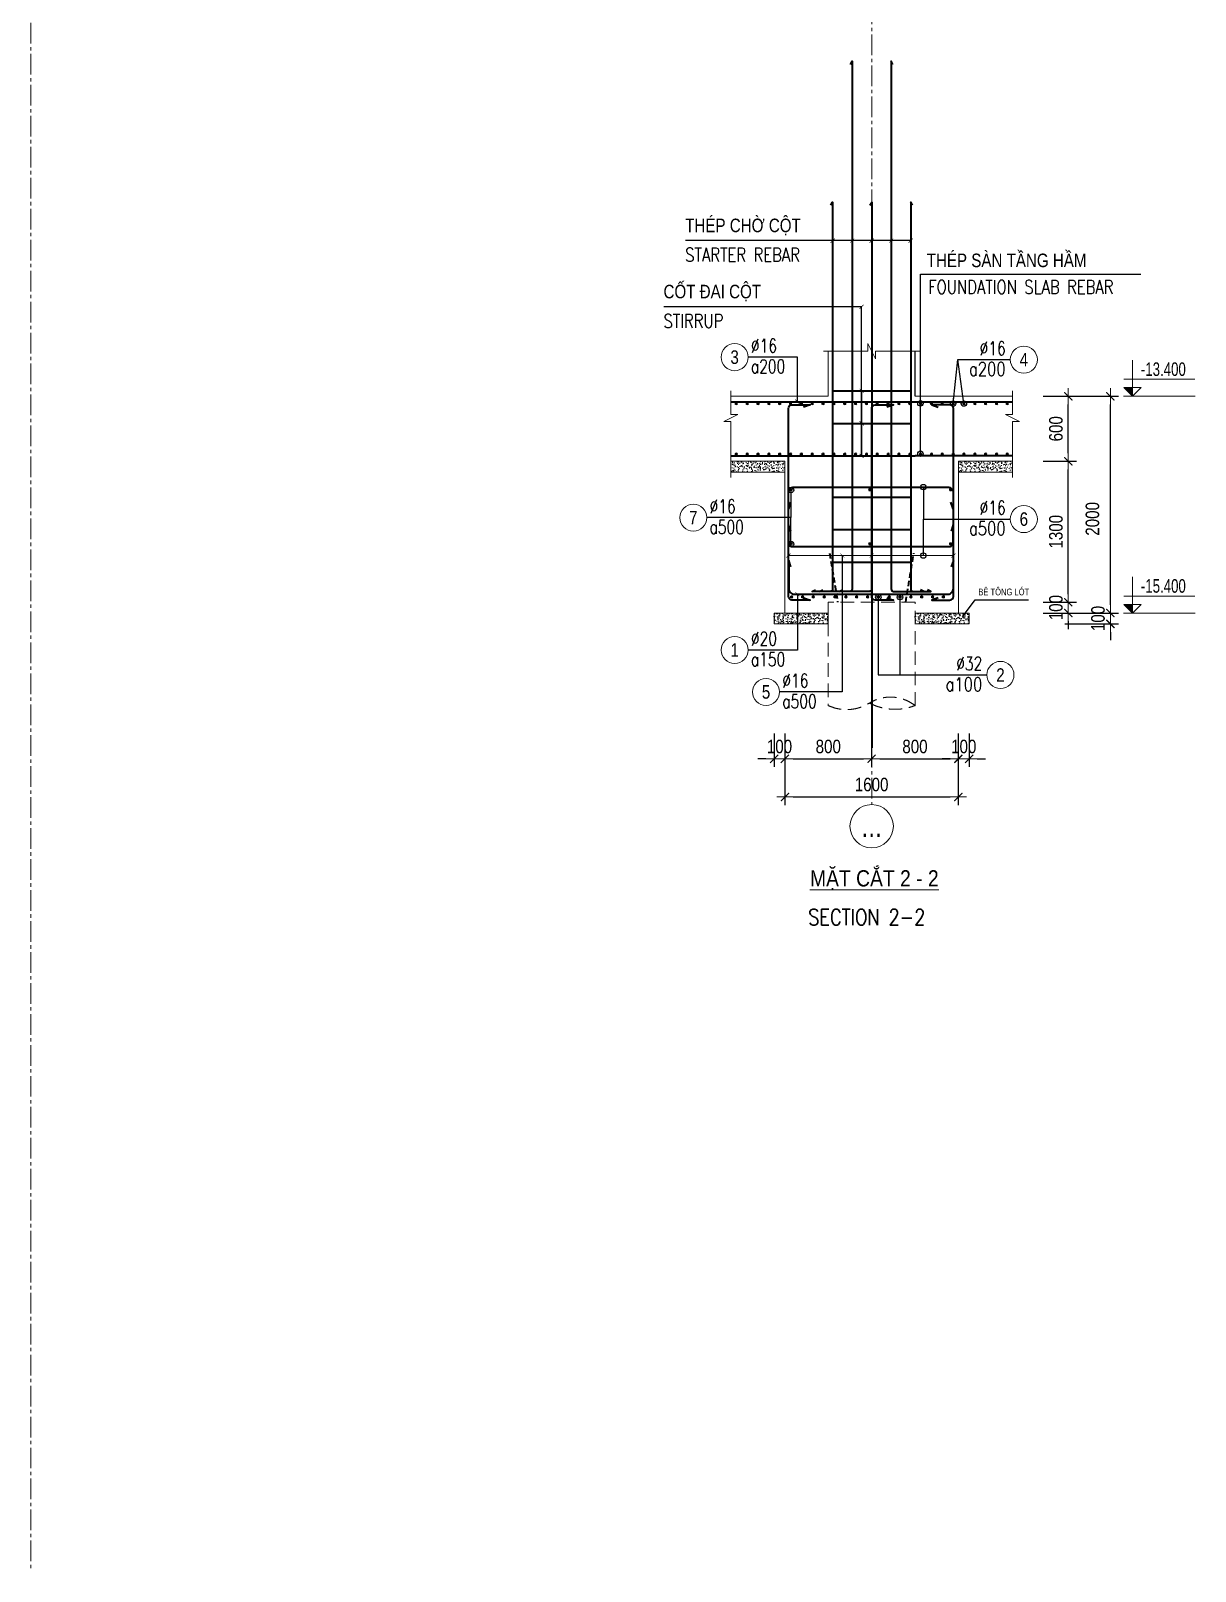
# Model space of a CAD drawing. Header units: millimetres. Extents: x -134772 to 84392, y -129535 to 67259.
# Drawn here: x 70746 to 81491, y -14000 to 212 of the extents above; entities that cross this region are included whole.
import ezdxf
from ezdxf.enums import TextEntityAlignment as Align

# ---------------------------------------------------------------- set-up
doc = ezdxf.new("R2010")
doc.units = ezdxf.units.MM
doc.header["$MEASUREMENT"] = 0
doc.linetypes.add('CENTER2', pattern=[28.575, 19.05, -3.175, 3.175, -3.175])
doc.linetypes.add('HIDDEN', pattern=[0.375, 0.25, -0.125])
doc.layers.get('Defpoints').update_dxf_attribs({"color": 252})
for name, color, linetype, lineweight in [('KC-COT', 3, 'Continuous', 25), ('KC-TRUC', 5, 'CENTER2', 18), ('NDC_S_AXIS', 5, 'CENTER2', 15), ('NDC_S_BREAK-LINE', 1, 'Continuous', 15), ('NDC_S_CONTINUOUS', 3, 'Continuous', 20), ('NDC_S_DIM', 1, 'Continuous', 9), ('NDC_S_ENG TITLE', 3, 'Continuous', 20), ('NDC_S_HATCH MATERIAL', 8, 'Continuous', 13), ('NDC_S_LEADER', 1, 'Continuous', 9), ('NDC_S_REBAR', 4, 'Continuous', 35), ('NDC_S_VN TEXT', 7, 'Continuous', 9)]:
    doc.layers.add(name, color=color, linetype=linetype, lineweight=lineweight)
doc.styles.add('ARIAL', font='arial.ttf', dxfattribs={"width": 0.8})
doc.styles.add('NDC_ARIAL', font='arial.ttf', dxfattribs={"width": 0.8})
doc.styles.add('NDC_ROMANS', font='romans.shx', dxfattribs={"width": 0.8})
doc.dimstyles.new('NDC_1-25', dxfattribs={"dimscale": 25, "dimtxt": 2.5, "dimasz": 1, "dimexe": 1.5, "dimexo": 0, "dimgap": 0.8, "dimtad": 1, "dimdec": 0, "dimdsep": 46, "dimtxsty": 'NDC_ARIAL', "dimblk": 'DIMMARK', "dimcen": 49999.938995, "dimdle": 1.5, "dimclrd": 1, "dimclre": 1, "dimclrt": 3, "dimadec": 0, "dimazin": 0, "dimtfac": 1, "dimtdec": 0, "dimtix": 1, "dimtmove": 2, "dimatfit": 3, "dimfxl": 1, "dimarcsym": 0})
doc.dimstyles.new('NDC_dim_50', dxfattribs={"dimscale": 50, "dimtxt": 2.5, "dimasz": 1.5, "dimexe": 1.5, "dimexo": 0, "dimgap": 1, "dimtad": 1, "dimdec": 0, "dimzin": 0, "dimdsep": 46, "dimtxsty": 'ARIAL', "dimblk": 'DIMMARK', "dimcen": 0.09, "dimdle": 1.2, "dimclrd": 1, "dimclre": 1, "dimclrt": 3, "dimadec": 0, "dimazin": 0, "dimtfac": 1, "dimtdec": 0, "dimtix": 1, "dimtofl": 0, "dimtmove": 0, "dimatfit": 3, "dimfxl": 6, "dimtolj": 1, "dimtzin": 0, "dimarcsym": 0})

# ---------------------------------------------------------------- blocks, each defined once
blk = doc.blocks.new('DIMMARK')
at = {"layer": 'NDC_S_DIM', "color": 1}
blk.add_line((-1.5, 0), (1, 0), dxfattribs=at)
at = {"layer": 'NDC_S_DIM', "color": 2, "const_width": 0.15}
blk.add_lwpolyline([(-0.5, -0.5), (0.5, 0.5)], dxfattribs=at)
blk = doc.blocks.new('*D804')
at = {"layer": 'Defpoints', "color": 0, "transparency": 16777216}
for p in [(77605, -6270), (77705, -6270), (77605, -6505)]:
    blk.add_point(p, dxfattribs=at)
at = {"layer": 'NDC_S_DIM', "color": 1, "lineweight": -2, "transparency": 16777216}
for p, q in [((77605, -6270), (77605, -6580)), ((77705, -6270), (77705, -6580)), ((77530, -6505), (77455, -6505)), ((77780, -6505), (77855, -6505))]:
    blk.add_line(p, q, dxfattribs=at)
at = {"layer": 'NDC_S_DIM', "color": 1, "lineweight": -2, "transparency": 16777216, "xscale": 75, "yscale": 75, "zscale": 75}
blk.add_blockref('DIMMARK', (77605, -6505), dxfattribs=at)
at = {"layer": 'NDC_S_DIM', "color": 1, "lineweight": -2, "transparency": 16777216, "xscale": 75, "yscale": 75, "zscale": 75, "rotation": 180}
blk.add_blockref('DIMMARK', (77705, -6505), dxfattribs=at)
at = {"layer": 'NDC_S_DIM', "color": 3, "transparency": 16777216, "insert": (77655, -6392), "char_height": 125, "attachment_point": 5, "style": 'ARIAL'}
blk.add_mtext('\\A1;100', dxfattribs=at)
blk = doc.blocks.new('*D805')
at = {"layer": 'Defpoints', "color": 0, "transparency": 16777216}
for p in [(77705, -6270), (78505, -6270), (78505, -6505)]:
    blk.add_point(p, dxfattribs=at)
at = {"layer": 'NDC_S_DIM', "color": 1, "lineweight": -2, "transparency": 16777216}
for p, q in [((77705, -6270), (77705, -6580)), ((78505, -6270), (78505, -6580)), ((77780, -6505), (78430, -6505))]:
    blk.add_line(p, q, dxfattribs=at)
at = {"layer": 'NDC_S_DIM', "color": 1, "lineweight": -2, "transparency": 16777216, "xscale": 75, "yscale": 75, "zscale": 75, "rotation": 180}
blk.add_blockref('DIMMARK', (77705, -6505), dxfattribs=at)
at = {"layer": 'NDC_S_DIM', "color": 1, "lineweight": -2, "transparency": 16777216, "xscale": 75, "yscale": 75, "zscale": 75}
blk.add_blockref('DIMMARK', (78505, -6505), dxfattribs=at)
at = {"layer": 'NDC_S_DIM', "color": 3, "transparency": 16777216, "insert": (78105, -6392), "char_height": 125, "attachment_point": 5, "style": 'ARIAL'}
blk.add_mtext('\\A1;800', dxfattribs=at)
blk = doc.blocks.new('*D806')
at = {"layer": 'Defpoints', "color": 0, "transparency": 16777216}
for p in [(78505, -6270), (79305, -6270), (79305, -6505)]:
    blk.add_point(p, dxfattribs=at)
at = {"layer": 'NDC_S_DIM', "color": 1, "lineweight": -2, "transparency": 16777216}
for p, q in [((78505, -6270), (78505, -6580)), ((79305, -6270), (79305, -6580)), ((78580, -6505), (79230, -6505))]:
    blk.add_line(p, q, dxfattribs=at)
at = {"layer": 'NDC_S_DIM', "color": 1, "lineweight": -2, "transparency": 16777216, "xscale": 75, "yscale": 75, "zscale": 75, "rotation": 180}
blk.add_blockref('DIMMARK', (78505, -6505), dxfattribs=at)
at = {"layer": 'NDC_S_DIM', "color": 1, "lineweight": -2, "transparency": 16777216, "xscale": 75, "yscale": 75, "zscale": 75}
blk.add_blockref('DIMMARK', (79305, -6505), dxfattribs=at)
at = {"layer": 'NDC_S_DIM', "color": 3, "transparency": 16777216, "insert": (78905, -6392), "char_height": 125, "attachment_point": 5, "style": 'ARIAL'}
blk.add_mtext('\\A1;800', dxfattribs=at)
blk = doc.blocks.new('*D807')
at = {"layer": 'Defpoints', "color": 0, "transparency": 16777216}
for p in [(79305, -6270), (79405, -6270), (79405, -6505)]:
    blk.add_point(p, dxfattribs=at)
at = {"layer": 'NDC_S_DIM', "color": 1, "lineweight": -2, "transparency": 16777216}
for p, q in [((79305, -6270), (79305, -6580)), ((79405, -6270), (79405, -6580)), ((79230, -6505), (79155, -6505)), ((79480, -6505), (79555, -6505))]:
    blk.add_line(p, q, dxfattribs=at)
at = {"layer": 'NDC_S_DIM', "color": 1, "lineweight": -2, "transparency": 16777216, "xscale": 75, "yscale": 75, "zscale": 75}
blk.add_blockref('DIMMARK', (79305, -6505), dxfattribs=at)
at = {"layer": 'NDC_S_DIM', "color": 1, "lineweight": -2, "transparency": 16777216, "xscale": 75, "yscale": 75, "zscale": 75, "rotation": 180}
blk.add_blockref('DIMMARK', (79405, -6505), dxfattribs=at)
at = {"layer": 'NDC_S_DIM', "color": 3, "transparency": 16777216, "insert": (79355, -6392), "char_height": 125, "attachment_point": 5, "style": 'ARIAL'}
blk.add_mtext('\\A1;100', dxfattribs=at)
blk = doc.blocks.new('*D808')
at = {"layer": 'Defpoints', "color": 0, "transparency": 16777216}
for p in [(77705, -6434), (79305, -6434), (79305, -6857)]:
    blk.add_point(p, dxfattribs=at)
at = {"layer": 'NDC_S_DIM', "color": 1, "lineweight": -2, "transparency": 16777216}
for p, q in [((77705, -6434), (77705, -6932)), ((79305, -6434), (79305, -6932)), ((77780, -6857), (79230, -6857))]:
    blk.add_line(p, q, dxfattribs=at)
at = {"layer": 'NDC_S_DIM', "color": 1, "lineweight": -2, "transparency": 16777216, "xscale": 75, "yscale": 75, "zscale": 75, "rotation": 180}
blk.add_blockref('DIMMARK', (77705, -6857), dxfattribs=at)
at = {"layer": 'NDC_S_DIM', "color": 1, "lineweight": -2, "transparency": 16777216, "xscale": 75, "yscale": 75, "zscale": 75}
blk.add_blockref('DIMMARK', (79305, -6857), dxfattribs=at)
at = {"layer": 'NDC_S_DIM', "color": 3, "transparency": 16777216, "insert": (78505, -6743), "char_height": 125, "attachment_point": 5, "style": 'ARIAL'}
blk.add_mtext('\\A1;1600', dxfattribs=at)
blk = doc.blocks.new('kata_block_THEP')
at = {"layer": 'NDC_S_REBAR', "color": 0}
for p, q in [((-0.5, 0), (0.5, 0)), ((-0.35, 0.35), (0.35, -0.35)), ((0.35, 0.35), (-0.35, -0.35)), ((0, 0.5), (0, -0.5))]:
    blk.add_line(p, q, dxfattribs=at)
at = {"layer": 'NDC_S_REBAR', "color": 0, "const_width": 0.0833}
blk.add_lwpolyline([(-0.5, 0, 1), (0.5, 0, 1), (-0.5, 0, 1)], format="xyb", dxfattribs=at)
blk = doc.blocks.new('*U795')
at = {"layer": 'NDC_S_REBAR', "xscale": 25, "yscale": 25, "zscale": 25}
blk.add_blockref('kata_block_THEP', (0, 0), dxfattribs=at)
blk = doc.blocks.new('*U796')
at = {"layer": 'NDC_S_CONTINUOUS', "color": 0, "linetype": 'ByBlock', "lineweight": -2, "transparency": 16777216}
for p in [(0, 0), (100, 0), (200, 0), (300, 0), (400, 0), (500, 0), (600, 0), (700, 0), (800, 0), (900, 0), (1000, 0), (1100, 0), (1200, 0), (1300, 0), (1400, 0)]:
    blk.add_blockref('*U795', p, dxfattribs=at)
blk = doc.blocks.new('*U793')
at = {"layer": 'NDC_S_REBAR', "xscale": 25, "yscale": 25, "zscale": 25}
blk.add_blockref('kata_block_THEP', (0, 0), dxfattribs=at)
blk = doc.blocks.new('*U794')
at = {"layer": 'NDC_S_CONTINUOUS', "color": 0, "linetype": 'ByBlock', "lineweight": -2, "transparency": 16777216}
for p in [(0, 0), (100, 0), (200, 0), (300, 0), (400, 0), (500, 0), (600, 0), (700, 0), (800, 0), (900, 0), (1000, 0), (1100, 0), (1200, 0), (1300, 0), (1400, 0), (1500, 0), (1600, 0), (1700, 0), (1800, 0), (1900, 0), (2000, 0), (2100, 0), (2200, 0), (2300, 0), (2400, 0), (2500, 0)]:
    blk.add_blockref('*U793', p, dxfattribs=at)
blk = doc.blocks.new('*D800')
at = {"layer": 'Defpoints', "color": 0, "transparency": 16777216}
for p in [(80289, -5160), (80708, -5160), (80289, -5260)]:
    blk.add_point(p, dxfattribs=at)
at = {"layer": 'NDC_S_DIM', "color": 1, "lineweight": -2, "transparency": 16777216}
for p, q in [((80708, -5085), (80708, -5010)), ((80289, -5160), (80783, -5160)), ((80289, -5260), (80783, -5260)), ((80708, -5335), (80708, -5410))]:
    blk.add_line(p, q, dxfattribs=at)
at = {"layer": 'NDC_S_DIM', "color": 1, "lineweight": -2, "transparency": 16777216, "xscale": 75, "yscale": 75, "zscale": 75}
for p, rotation in [((80708, -5160), 270), ((80708, -5260), 90)]:
    blk.add_blockref('DIMMARK', p, dxfattribs=dict(at, rotation=rotation))
at = {"layer": 'NDC_S_DIM', "color": 3, "transparency": 16777216, "insert": (80594, -5210), "char_height": 125, "attachment_point": 5, "rotation": 90, "style": 'ARIAL'}
blk.add_mtext('\\A1;100', dxfattribs=at)
blk = doc.blocks.new('*D801')
at = {"layer": 'Defpoints', "color": 0, "transparency": 16777216}
for p in [(80289, -3160), (80708, -3160), (80289, -5160)]:
    blk.add_point(p, dxfattribs=at)
at = {"layer": 'NDC_S_DIM', "color": 1, "lineweight": -2, "transparency": 16777216}
for p, q in [((80289, -3160), (80783, -3160)), ((80708, -5085), (80708, -3235)), ((80289, -5160), (80783, -5160))]:
    blk.add_line(p, q, dxfattribs=at)
at = {"layer": 'NDC_S_DIM', "color": 1, "lineweight": -2, "transparency": 16777216, "xscale": 75, "yscale": 75, "zscale": 75}
for p, rotation in [((80708, -3160), 90), ((80708, -5160), 270)]:
    blk.add_blockref('DIMMARK', p, dxfattribs=dict(at, rotation=rotation))
at = {"layer": 'NDC_S_DIM', "color": 3, "transparency": 16777216, "insert": (80543, -4291), "char_height": 125, "attachment_point": 5, "rotation": 90, "style": 'ARIAL'}
blk.add_mtext('\\A1;2000', dxfattribs=at)
blk = doc.blocks.new('*U633')
blk.add_circle((2.5, 0), 2.5)
at = {"layer": 'NDC_S_VN TEXT', "color": 3, "style": 'NDC_ROMANS'}
for tag, width, p in [('DK2', 0.75, (-0.85, 0.85)), ('KC2', 0.8, (-0.85, -2.97))]:
    blk.add_attdef(tag, text='', height=2.5, dxfattribs=dict(at, width=width)).set_placement(p, align=Align.RIGHT)
at = {"layer": 'NDC_S_VN TEXT', "color": 7, "style": 'ARIAL', "width": 0.8}
blk.add_attdef('SH3', text='', height=2.5, dxfattribs=at).set_placement((2.5, 0), align=Align.MIDDLE)
blk = doc.blocks.new('*D802')
at = {"layer": 'Defpoints', "color": 0, "transparency": 16777216}
for p in [(80088, -5060), (80320, -5060), (80088, -5160)]:
    blk.add_point(p, dxfattribs=at)
at = {"layer": 'NDC_S_DIM', "color": 1, "lineweight": -2, "transparency": 16777216}
for p, q in [((80320, -4985), (80320, -4910)), ((80088, -5060), (80395, -5060)), ((80088, -5160), (80395, -5160)), ((80320, -5235), (80320, -5310))]:
    blk.add_line(p, q, dxfattribs=at)
at = {"layer": 'NDC_S_DIM', "color": 1, "lineweight": -2, "transparency": 16777216, "xscale": 75, "yscale": 75, "zscale": 75}
for p, rotation in [((80320, -5060), 270), ((80320, -5160), 90)]:
    blk.add_blockref('DIMMARK', p, dxfattribs=dict(at, rotation=rotation))
at = {"layer": 'NDC_S_DIM', "color": 3, "transparency": 16777216, "insert": (80206, -5110), "char_height": 125, "attachment_point": 5, "rotation": 90, "style": 'ARIAL'}
blk.add_mtext('\\A1;100', dxfattribs=at)
blk = doc.blocks.new('*D803')
at = {"layer": 'Defpoints', "color": 0, "transparency": 16777216}
for p in [(80088, -3160), (80320, -3160), (80088, -3760)]:
    blk.add_point(p, dxfattribs=at)
at = {"layer": 'NDC_S_DIM', "color": 1, "lineweight": -2, "transparency": 16777216}
for p, q in [((80088, -3160), (80395, -3160)), ((80320, -3685), (80320, -3235)), ((80088, -3760), (80395, -3760))]:
    blk.add_line(p, q, dxfattribs=at)
at = {"layer": 'NDC_S_DIM', "color": 1, "lineweight": -2, "transparency": 16777216, "xscale": 75, "yscale": 75, "zscale": 75}
for p, rotation in [((80320, -3160), 90), ((80320, -3760), 270)]:
    blk.add_blockref('DIMMARK', p, dxfattribs=dict(at, rotation=rotation))
at = {"layer": 'NDC_S_DIM', "color": 3, "transparency": 16777216, "insert": (80206, -3460), "char_height": 125, "attachment_point": 5, "rotation": 90, "style": 'ARIAL'}
blk.add_mtext('\\A1;600', dxfattribs=at)
blk = doc.blocks.new('*U8')
at = {"layer": 'NDC_S_DIM'}
blk.add_circle((0, 0), 5, dxfattribs=at)
at = {"color": 7, "style": 'ARIAL', "width": 0.8}
blk.add_attdef('GRID', text='', height=5, dxfattribs=at).set_placement((0, 0), align=Align.MIDDLE)
blk = doc.blocks.new('*U632')
blk.add_circle((-2.5, 0), 2.5)
at = {"layer": 'NDC_S_VN TEXT', "color": 3, "style": 'NDC_ROMANS', "width": 0.75}
for tag, p in [('DK1', (0.5, 0.85)), ('KC1', (0.5, -2.97))]:
    blk.add_attdef(tag, p, '', height=2.5, dxfattribs=at)
at = {"layer": 'NDC_S_VN TEXT', "color": 7, "style": 'ARIAL', "width": 0.8}
blk.add_attdef('SH2', text='', height=2.5, dxfattribs=at).set_placement((-2.5, 0), align=Align.MIDDLE)
blk = doc.blocks.new('CD')
blk.add_hatch(color=2).paths.add_polyline_path([(0, 160), (-161, 160), (0, 0)])
at = {"ltscale": 50}
h = blk.add_hatch(dxfattribs=at)
h.set_pattern_fill('ANSI31', color=8, scale=140.625054, style=0)
h.set_pattern_definition([(45, (6e-10, 0), (-315.7, 315.7), [])])
h.paths.add_polyline_path([(0, 160), (0, 0), (161, 160)])
at = {"color": 8, "ltscale": 50}
for p, q in [((-159, 314), (1147, 314)), ((1156, 0), (-164, 0))]:
    blk.add_line(p, q, dxfattribs=at)
for points in [[(0, 669), (0, 0)], [(0, 0), (-161, 160), (0, 160)], [(0, 0), (161, 160), (0, 160)]]:
    blk.add_lwpolyline(points, dxfattribs=at)
at = {"color": 3, "style": 'NDC_ARIAL', "width": 0.7}
blk.add_attdef('COT', (154, 375), '', height=250, dxfattribs=at)
blk = doc.blocks.new('*D799')
at = {"layer": 'Defpoints', "color": 0, "transparency": 16777216}
for p in [(80088, -3760), (80320, -3760), (80088, -5060)]:
    blk.add_point(p, dxfattribs=at)
at = {"layer": 'NDC_S_DIM', "color": 1, "lineweight": -2, "transparency": 16777216}
for p, q in [((80088, -3760), (80395, -3760)), ((80320, -4985), (80320, -3835)), ((80088, -5060), (80395, -5060))]:
    blk.add_line(p, q, dxfattribs=at)
at = {"layer": 'NDC_S_DIM', "color": 1, "lineweight": -2, "transparency": 16777216, "xscale": 75, "yscale": 75, "zscale": 75}
for p, rotation in [((80320, -3760), 90), ((80320, -5060), 270)]:
    blk.add_blockref('DIMMARK', p, dxfattribs=dict(at, rotation=rotation))
at = {"layer": 'NDC_S_DIM', "color": 3, "transparency": 16777216, "insert": (80206, -4410), "char_height": 125, "attachment_point": 5, "rotation": 90, "style": 'ARIAL'}
blk.add_mtext('\\A1;1300', dxfattribs=at)
blk = doc.blocks.new('_ARCHTICK')
at = {"color": 0, "linetype": 'ByBlock', "const_width": 0.15}
blk.add_lwpolyline([(-0.5, -0.5), (0.5, 0.5)], dxfattribs=at)
blk = doc.blocks.new('*U797')
at = {"layer": 'NDC_S_REBAR', "xscale": 25, "yscale": 25, "zscale": 25}
blk.add_blockref('kata_block_THEP', (0, 0), dxfattribs=at)
blk = doc.blocks.new('*U798')
at = {"layer": 'NDC_S_CONTINUOUS', "color": 0, "linetype": 'ByBlock', "lineweight": -2, "transparency": 16777216}
for p in [(0, 0), (100, 0), (200, 0), (300, 0), (400, 0), (500, 0), (600, 0), (700, 0), (800, 0), (900, 0), (1000, 0), (1100, 0), (1200, 0), (1300, 0), (1400, 0), (1500, 0), (1600, 0), (1700, 0), (1800, 0), (1900, 0), (2000, 0), (2100, 0), (2200, 0), (2300, 0), (2400, 0), (2500, 0)]:
    blk.add_blockref('*U797', p, dxfattribs=at)
blk = doc.blocks.new('*U809')
at = {"layer": 'KC-TRUC', "ltscale": 30}
blk.add_line((0, 194), (0, -1004), dxfattribs=at)
at = {"layer": 'NDC_S_HATCH MATERIAL', "color": 2, "linetype": 'HIDDEN', "ltscale": 500}
blk.add_lwpolyline([(400, -855), (400, 99), (-400, 99), (-400, -855)], dxfattribs=at)
for centre, major_axis, start_param, end_param in [((-232, -492), (-283, 283), 1.921341, 2.912184), ((173, -1143), (-259, 259), -1.452433, -0.227584), ((215, -379), (361, 361), 3.446929, 4.297833)]:
    blk.add_ellipse(centre, major_axis=major_axis, ratio=1, start_param=start_param, end_param=end_param, dxfattribs=at)
at = {"layer": 'NDC_S_REBAR', "linetype": 'HIDDEN', "ltscale": 200}
for p, q in [((-389, 551), (-314, 100)), ((314, 100), (389, 551))]:
    blk.add_line(p, q, dxfattribs=at)
blk = doc.blocks.new('*U812')
at = {"layer": 'NDC_S_REBAR', "xscale": 25, "yscale": 25, "zscale": 25}
blk.add_blockref('kata_block_THEP', (0, 0), dxfattribs=at)
blk = doc.blocks.new('*U811')
at = {"layer": 'NDC_S_CONTINUOUS', "color": 0, "linetype": 'ByBlock', "lineweight": -2, "transparency": 16777216}
for p in [(0, 0), (500, 0)]:
    blk.add_blockref('*U812', p, dxfattribs=at)
blk = doc.blocks.new('*U814')
at = {"layer": 'NDC_S_REBAR', "xscale": 25, "yscale": 25, "zscale": 25}
blk.add_blockref('kata_block_THEP', (0, 0), dxfattribs=at)
blk = doc.blocks.new('*U813')
at = {"layer": 'NDC_S_CONTINUOUS', "color": 0, "linetype": 'ByBlock', "lineweight": -2, "transparency": 16777216}
for p in [(0, 0), (500, 0)]:
    blk.add_blockref('*U814', p, dxfattribs=at)
blk = doc.blocks.new('*U816')
at = {"layer": 'NDC_S_REBAR', "xscale": 25, "yscale": 25, "zscale": 25}
blk.add_blockref('kata_block_THEP', (0, 0), dxfattribs=at)
blk = doc.blocks.new('*U815')
at = {"layer": 'NDC_S_CONTINUOUS', "color": 0, "linetype": 'ByBlock', "lineweight": -2, "transparency": 16777216}
for p in [(0, 0), (500, 0)]:
    blk.add_blockref('*U816', p, dxfattribs=at)

msp = doc.modelspace()

# ---------------------------------------------------------------- hatches: boundary and pattern name
at = {"layer": 'NDC_S_HATCH MATERIAL'}
h = msp.add_hatch(dxfattribs=at)
h.set_pattern_fill('AR-CONC', color=256, scale=8)
h.set_pattern_definition([(50, (66905.42, 22860.02), (57.380815, -5.02017), [6, -66]), (355, (66905.42, 22860.02), (-11.10011, 60.17537), [4.8, -52.8]), (100.45144, (66910.204, 22859.603), (46.28071, 55.1552), [5.09922, -56.09137]), (46.1842, (66905.42, 22876.02), (85.3793, -13.24154), [9, -99]), (96.63564, (66912.54, 22874.92), (74.77296, 77.9295), [7.64883, -84.1371]), (351.18416, (66905.42, 22876.02), (74.77296, 77.9295), [7.2, -79.2]), (21, (66913.42, 22872.02), (47.752564, -32.20951), [6, -66]), (326, (66913.42, 22872.02), (19.46523, 58.012), [4.8, -52.8]), (71.45144, (66917.4, 22869.337), (67.21779, 25.80249), [5.09922, -56.09137]), (37.5, (66905.422, 22860.021), (0.972788, 26.631508), [0, -52.16, 0, -53.6, 0, -53]), (7.5, (66905.422, 22860.02), (21.045563, 31.552937), [0, -30.56, 0, -50.96, 0, -20.2]), (327.5, (66887.582, 22860.021), (42.705795, -1.80439), [0, -20, 0, -62.4, 0, -82.8]), (317.5, (66879.582, 22860.02), (46.654894, 8.0084), [0, -26, 0, -41.44, 0, -58.8])])
h.paths.add_polyline_path([(77205.4, -3760.1), (77705.4, -3760.1), (77705.4, -3860.1), (77205.4, -3860.1)])
h = msp.add_hatch(dxfattribs=at)
h.set_pattern_fill('AR-CONC', color=256, scale=8)
h.set_pattern_definition([(50, (69005.42, 22860.02), (57.380815, -5.02017), [6, -66]), (355, (69005.42, 22860.02), (-11.10011, 60.17537), [4.8, -52.8]), (100.45144, (69010.204, 22859.603), (46.28071, 55.1552), [5.09922, -56.09137]), (46.1842, (69005.42, 22876.02), (85.3793, -13.24154), [9, -99]), (96.63564, (69012.54, 22874.92), (74.77296, 77.9295), [7.64883, -84.1371]), (351.18416, (69005.42, 22876.02), (74.77296, 77.9295), [7.2, -79.2]), (21, (69013.42, 22872.02), (47.752564, -32.20951), [6, -66]), (326, (69013.42, 22872.02), (19.46523, 58.012), [4.8, -52.8]), (71.45144, (69017.4, 22869.337), (67.21779, 25.80249), [5.09922, -56.09137]), (37.5, (69005.422, 22860.021), (0.972788, 26.631508), [0, -52.16, 0, -53.6, 0, -53]), (7.5, (69005.422, 22860.02), (21.045563, 31.552937), [0, -30.56, 0, -50.96, 0, -20.2]), (327.5, (68987.582, 22860.021), (42.705795, -1.80439), [0, -20, 0, -62.4, 0, -82.8]), (317.5, (68979.582, 22860.02), (46.654894, 8.0084), [0, -26, 0, -41.44, 0, -58.8])])
h.paths.add_polyline_path([(79305.4, -3760.1), (79805.4, -3760.1), (79805.4, -3860.1), (79305.4, -3860.1)])
h = msp.add_hatch(dxfattribs=at)
h.set_pattern_fill('AR-CONC', color=256, scale=8)
h.set_pattern_definition([(50, (67605.426, 21460.02), (57.380815, -5.02017), [6, -66]), (355, (67605.426, 21460.02), (-11.10011, 60.17537), [4.8, -52.8]), (100.45144, (67610.21, 21459.6), (46.28071, 55.1552), [5.09922, -56.09137]), (46.1842, (67605.426, 21476.02), (85.3793, -13.24154), [9, -99]), (96.63564, (67612.54, 21474.92), (74.77296, 77.9295), [7.64883, -84.1371]), (351.18416, (67605.43, 21476.02), (74.77296, 77.9295), [7.2, -79.2]), (21, (67613.426, 21472.02), (47.752564, -32.20951), [6, -66]), (326, (67613.426, 21472.02), (19.46523, 58.012), [4.8, -52.8]), (71.45144, (67617.405, 21469.336), (67.21779, 25.80249), [5.09922, -56.09137]), (37.5, (67605.426, 21460.02), (0.972788, 26.631508), [0, -52.16, 0, -53.6, 0, -53]), (7.5, (67605.426, 21460.02), (21.045563, 31.552937), [0, -30.56, 0, -50.96, 0, -20.2]), (327.5, (67587.586, 21460.02), (42.705795, -1.80439), [0, -20, 0, -62.4, 0, -82.8]), (317.5, (67579.586, 21460.02), (46.654894, 8.0084), [0, -26, 0, -41.44, 0, -58.8])])
h.paths.add_polyline_path([(77605.4, -5160.1), (78105.4, -5160.1), (78105.4, -5260.1), (77605.4, -5260.1)])
h = msp.add_hatch(dxfattribs=at)
h.set_pattern_fill('AR-CONC', color=256, scale=8)
h.set_pattern_definition([(50, (68905.4, 21460.104), (57.380815, -5.02017), [6, -66]), (355, (68905.4, 21460.104), (-11.10011, 60.17537), [4.8, -52.8]), (100.45144, (68910.18, 21459.686), (46.28071, 55.1552), [5.09922, -56.09137]), (46.1842, (68905.4, 21476.104), (85.3793, -13.24154), [9, -99]), (96.63564, (68912.515, 21475), (74.77296, 77.9295), [7.64883, -84.1371]), (351.18416, (68905.4, 21476.1), (74.77296, 77.9295), [7.2, -79.2]), (21, (68913.4, 21472.104), (47.752564, -32.20951), [6, -66]), (326, (68913.4, 21472.104), (19.46523, 58.012), [4.8, -52.8]), (71.45144, (68917.38, 21469.42), (67.21779, 25.80249), [5.09922, -56.09137]), (37.5, (68905.4, 21460.104), (0.972788, 26.631508), [0, -52.16, 0, -53.6, 0, -53]), (7.5, (68905.4, 21460.104), (21.045563, 31.552937), [0, -30.56, 0, -50.96, 0, -20.2]), (327.5, (68887.56, 21460.104), (42.705795, -1.80439), [0, -20, 0, -62.4, 0, -82.8]), (317.5, (68879.56, 21460.104), (46.654894, 8.0084), [0, -26, 0, -41.44, 0, -58.8])])
h.paths.add_polyline_path([(78905.4, -5160), (79405.4, -5160), (79405.4, -5260), (78905.4, -5260)])

# ---------------------------------------------------------------- linework, layer by layer
at = {"layer": 'KC-COT', "ltscale": 4}
msp.add_line((78905.4, -3160.1), (78905.4, -2743.2), dxfattribs=at)
at = {"layer": 'NDC_S_AXIS', "ltscale": 10}
for p, q in [((70746.4, 14000), (70746.4, -14000)), ((78505.4, 12749.3), (78505.4, -6927.1))]:
    msp.add_line(p, q, dxfattribs=at)
at = {"layer": 'NDC_S_BREAK-LINE'}
for points in [[(78060.4, -2743.2), (78470.4, -2743.2), (78470.4, -2673.2), (78540.4, -2813.2), (78540.4, -2743.2), (78950.4, -2743.2)], [(77205.4, -3910.1), (77205.4, -3392.1), (77141.4, -3392.1), (77269.4, -3328.1), (77205.4, -3328.1), (77205.4, -3110.1)], [(79805.4, -3910.1), (79805.4, -3392.1), (79869.4, -3392.1), (79741.4, -3328.1), (79805.4, -3328.1), (79805.4, -3110.1)]]:
    msp.add_lwpolyline(points, dxfattribs=at)
at = {"layer": 'NDC_S_CONTINUOUS', "ltscale": 4}
for p, q in [((79805.4, -3160.1), (78905.4, -3160.1)), ((77205.4, -3760.1), (77705.4, -3760.1)), ((77705.4, -3760.1), (77705.4, -5160.1)), ((79305.4, -3760.1), (79805.4, -3760.1)), ((79305.4, -5160.1), (79305.4, -3760.1)), ((77705.4, -5160.1), (78105.4, -5160.1)), ((78905.4, -5160.1), (79305.4, -5160.1))]:
    msp.add_line(p, q, dxfattribs=at)
msp.add_lwpolyline([(78105.4, -2743.2), (78105.4, -3160.1), (77205.4, -3160.1)], dxfattribs=at)
at = {"layer": 'NDC_S_HATCH MATERIAL'}
for points in [[(77205.4, -3760.1), (77705.4, -3760.1), (77705.4, -3860.1), (77205.4, -3860.1)], [(79305.4, -3760.1), (79805.4, -3760.1), (79805.4, -3860.1), (79305.4, -3860.1)], [(77605.4, -5160.1), (78105.4, -5160.1), (78105.4, -5260.1), (77605.4, -5260.1)], [(78905.4, -5160), (79405.4, -5160), (79405.4, -5260), (78905.4, -5260)]]:
    msp.add_lwpolyline(points, close=True, dxfattribs=at)
at = {"layer": 'NDC_S_LEADER', "ltscale": 0.005}
msp.add_lwpolyline([(77737.4, -4629.6), (79259.5, -4629.6)], dxfattribs=at)
at = {"layer": 'NDC_S_REBAR', "ltscale": 1500}
for p, q in [((78145.4, -3110.1), (78865.4, -3110.1)), ((78145.4, -3110.1), (78865.4, -3110.1)), ((78145.4, -3410.1), (78865.4, -3410.1)), ((78145.4, -4090.5), (78865.4, -4090.5)), ((78145.4, -4390.5), (78865.4, -4390.5)), ((78145.4, -4690.5), (78865.4, -4690.5))]:
    msp.add_line(p, q, dxfattribs=at)
at = {"layer": 'NDC_S_REBAR', "ltscale": 0.005}
for p, q in [((77205.4, -3210.1), (79805.4, -3210.1)), ((77205.4, -3710.1), (78905.4, -3710.1)), ((79805.4, -3710.1), (78905.4, -3710.1))]:
    msp.add_line(p, q, dxfattribs=at)
at = {"layer": 'NDC_S_REBAR', "color": 8, "ltscale": 0.005}
for points in [[(78308.6, -98.1), (78325.4, -68.3), (78325.4, -4939.8, -0.4142136), (78305.4, -4959.8), (78025.4, -4959.8), (78055.4, -4946)], [(78702.2, -98.1), (78685.4, -68.3), (78685.4, -4939.8, 0.4142136), (78705.4, -4959.8), (78985.4, -4959.8), (78955.4, -4946)], [(78128.6, -1398.1), (78145.4, -1368.3), (78145.4, -4939.8, -0.4142136), (78125.4, -4959.8), (77956.9, -4959.8), (77986.9, -4946)], [(78488.6, -1398.1), (78505.4, -1368.3), (78505.4, -4939.8, -0.4142136), (78485.4, -4959.8), (78205.4, -4959.8), (78235.4, -4946)], [(78882.2, -1398.1), (78865.4, -1368.3), (78865.4, -4939.8, 0.4142136), (78885.4, -4959.8), (79049.9, -4959.8), (79019.9, -4946)]]:
    msp.add_lwpolyline(points, format="xyb", dxfattribs=at)
msp.add_lwpolyline([(78505.4, -1398.3), (78505.4, -6402.2)], dxfattribs=at)
at = {"layer": 'NDC_S_REBAR', "ltscale": 0.005}
for points in [[(77877.4, -5019.8), (77937.4, -5039.8), (77769.4, -5039.8, -0.4142136), (77737.4, -5007.8), (77737.4, -3272.2, -0.4142136), (77769.4, -3240.2), (77937.4, -3240.2), (77877.4, -3260.2)], [(78645.4, -5019.8), (78705.4, -5039.8), (78537.4, -5039.8, -0.4142136), (78505.4, -5007.8), (78505.4, -3272.2, -0.4142136), (78537.4, -3240.2), (78705.4, -3240.2), (78645.4, -3260.2)], [(79119.5, -5019.8), (79059.5, -5039.8), (79227.5, -5039.8, 0.4142136), (79259.5, -5007.8), (79259.5, -3272.2, 0.4142136), (79227.5, -3240.2), (79059.5, -3240.2), (79119.5, -3260.2)], [(77759.9, -4733.9), (77739.9, -4673.9), (77739.9, -4936.1, 0.4142136), (77789.9, -4986.1), (79209.5, -4986.1, 0.4142136), (79259.5, -4936.1), (79259.5, -4673.9), (79239.5, -4733.9)]]:
    msp.add_lwpolyline(points, format="xyb", dxfattribs=at)
at = {"layer": 'NDC_S_REBAR'}
for points in [[(77757.8, -4138.6), (77737.8, -4198.6), (77737.8, -4048.6, -0.4142136), (77787.8, -3998.6), (79207.4, -3998.6, -0.4142136), (79257.4, -4048.6), (79257.4, -4198.6), (79237.4, -4138.6)], [(77758, -4404.9), (77738, -4344.9), (77738, -4516.9, 0.4142136), (77766, -4544.9), (79229.6, -4544.9, 0.4142136), (79257.6, -4516.9), (79257.6, -4344.9), (79237.6, -4404.9)]]:
    msp.add_lwpolyline(points, format="xyb", dxfattribs=at)

# ---------------------------------------------------------------- block references
msp.add_blockref('*U809', (78505.4, -5158.7))
at = {"layer": 'NDC_S_AXIS', "xscale": 40, "yscale": 40, "zscale": 40}
msp.add_blockref('*U8', (78505.4, -7127.1), dxfattribs=at).add_auto_attribs({'GRID': '...'})
at = {"layer": 'NDC_S_CONTINUOUS'}
for name, p in [('*U794', (77256.4, -3227.3)), ('*U798', (77256.4, -3693)), ('*U796', (77766.7, -5011.8, 0))]:
    msp.add_blockref(name, p, dxfattribs=at)
at = {"layer": 'NDC_S_CONTINUOUS', "xscale": -1, "rotation": 270}
for name, p in [('*U811', (77761, -4522.8, 0)), ('*U813', (78488.6, -4522.8, 0)), ('*U815', (79234.5, -4522.8, 0))]:
    msp.add_blockref(name, p, dxfattribs=at)
at = {"layer": 'NDC_S_DIM', "ltscale": 0.005, "xscale": 50, "yscale": 50, "zscale": 50}
for name, p, values in [('*U632', (77365.9, -2799), {'SH2': '3', 'DK1': '%%c16', 'KC1': 'a200'}), ('*U633', (79784.4, -2822.2), {'SH3': '4', 'DK2': '%%c16', 'KC2': 'a200'}), ('*U632', (76984.3, -4279.8, 0), {'SH2': '7', 'DK1': '%%c16', 'KC1': 'a500'}), ('*U633', (79784.4, -4293.2), {'SH3': '6', 'DK2': '%%c16', 'KC2': 'a500'}), ('*U632', (77365.9, -5501.5), {'SH2': '1', 'DK1': '%%c20', 'KC1': 'a150'}), ('*U633', (79568.7, -5731, 0), {'SH3': '2', 'DK2': '%%c32', 'KC2': 'a100'}), ('*U632', (77655.8, -5888.4), {'SH2': '5', 'DK1': '%%c16', 'KC1': 'a500'})]:
    msp.add_blockref(name, p, dxfattribs=at).add_auto_attribs(values)
at = {"layer": 'NDC_S_DIM', "xscale": 0.5, "yscale": 0.5, "zscale": 0.5}
for p, values in [((80912.6, -3160.1), {'COT': '-13.400'}), ((80912.6, -5160), {'COT': '-15.400'})]:
    msp.add_blockref('CD', p, dxfattribs=at).add_auto_attribs(values)
at = {"layer": 'NDC_S_LEADER', "ltscale": 0.005, "xscale": 37.5, "yscale": 37.5, "zscale": 37.5, "rotation": 180}
for p in [(77737.4, -4629.6), (78505.4, -4629.6), (79259.5, -4629.6)]:
    msp.add_blockref('_ARCHTICK', p, dxfattribs=at)
at = {"layer": 'NDC_S_REBAR', "xscale": 16, "yscale": 16, "zscale": 16}
for p in [(77761, -4022.8, 0), (78488.6, -4022.8, 0), (79234.5, -4022.8, 0)]:
    msp.add_blockref('kata_block_THEP', p, dxfattribs=at)

# ---------------------------------------------------------------- texts
at = {"layer": 'NDC_S_ENG TITLE', "style": 'NDC_ROMANS', "width": 0.8}
msp.add_text('SECTION 2-2', height=150, dxfattribs=at).set_placement((77920.5, -7965.9), align=Align.MIDDLE_LEFT)
at = {"layer": 'NDC_S_VN TEXT', "style": 'NDC_ARIAL', "width": 0.85}
msp.add_text('%%UMẶT CẮT 2 - 2', height=150, dxfattribs=at).set_placement((78530, -7607.8), align=Align.MIDDLE_CENTER)
at = {"layer": 'NDC_S_VN TEXT', "char_height": 125, "attachment_point": 4, "rotation": 360, "style": 'NDC_ARIAL', "bg_fill": 3, "box_fill_scale": 1.2, "bg_fill_color": 256, "bg_fill_transparency": 0}
for s, insert in [('THÉP CHỜ CỘT', (76784.8, -1597.5)), ('CỐT ĐAI CỘT', (76584.8, -2207.8))]:
    msp.add_mtext(s, dxfattribs=dict(at, insert=insert))

# ---------------------------------------------------------------- dimensions: what is measured, and where the dimension line sits
at = {"layer": 'NDC_S_DIM'}
for base, p1, p2, picture, middle in [((80320.1, -3160.1), (80088, -3760.1), (80088, -3160.1), '*D803', (80206.3, -3460.1)), ((80320.1, -3760.1), (80088, -5059.8), (80088, -3760.1), '*D799', (80206.2, -4410)), ((80320.1, -5059.8), (80088, -5160.1), (80088, -5059.8), '*D802', (80206.3, -5110)), ((80708.3, -5160), (80288.6, -5260), (80288.6, -5160), '*D800', (80594.4, -5210))]:
    dim = msp.add_linear_dim(base=base, p1=p1, p2=p2, angle=90, dimstyle='NDC_dim_50', override={"dimtmove": 1}, dxfattribs=at)
    dim.commit()
    dim.dimension.update_dxf_attribs({"geometry": picture, "text_midpoint": middle})
dim = msp.add_linear_dim(base=(80708.3, -3160.1), p1=(80288.6, -5160), p2=(80288.6, -3160.1), angle=90, dimstyle='NDC_dim_50', override={"dimtmove": 1}, dxfattribs=at)
dim.commit()
dim.dimension.update_dxf_attribs({"geometry": '*D801', "text_midpoint": (80656.3, -4291.4), "dimtype": 160})
for base, p1, p2, picture, middle in [((77605.4, -6505.5), (77705.4, -6270.2), (77605.4, -6270.2), '*D804', (77655.4, -6391.7)), ((78505.4, -6505.5), (77705.4, -6270.2), (78505.4, -6270.2), '*D805', (78105.4, -6391.7)), ((79305.4, -6505.5), (78505.4, -6270.2), (79305.4, -6270.2), '*D806', (78905.4, -6391.7)), ((79405.4, -6505.5), (79305.4, -6270.2), (79405.4, -6270.2), '*D807', (79355.4, -6391.7)), ((79305.4, -6856.6), (77705.4, -6433.9), (79305.4, -6433.9), '*D808', (78505.4, -6742.8))]:
    dim = msp.add_linear_dim(base=base, p1=p1, p2=p2, dimstyle='NDC_dim_50', override={"dimtmove": 1}, dxfattribs=at)
    dim.commit()
    dim.dimension.update_dxf_attribs({"geometry": picture, "text_midpoint": middle})

# ---------------------------------------------------------------- leaders
at = {"layer": 'NDC_S_LEADER'}
for points, override in [([(78955.2, -3690.8), (78955.2, -2034.1), (80989, -2034.1)], {"dimasz": 2, "dimldrblk": 'DotBlank'}), ([(78955.2, -3226.3), (78955.2, -2034.1), (80989, -2034.1)], {"dimasz": 2, "dimldrblk": 'DotBlank'}), ([(79256.4, -3227.3), (79301, -2822.2), (79784.4, -2822.2)], {"dimasz": 2, "dimldrblk": 'DotBlank'}), ([(79356.4, -3227.3), (79301, -2822.2), (79784.4, -2822.2)], {"dimasz": 2, "dimldrblk": 'DotBlank'}), ([(78982.4, -3998.6), (78982.4, -4293.2), (79784.4, -4293.2)], {"dimasz": 2, "dimldrblk": 'DotBlank'}), ([(77761, -4025.6, 0), (77761, -4279.8, 0), (76984.3, -4279.8, 0)], {"dimasz": 2, "dimldrblk": 'DotBlank'}), ([(77761, -4523.8, 0), (77761, -4279.8, 0), (76984.3, -4279.8, 0)], {"dimasz": 2, "dimldrblk": 'DotBlank'}), ([(78982.4, -4629.6), (78982.4, -4293.2), (79784.4, -4293.2)], {"dimasz": 2, "dimldrblk": 'DotBlank'}), ([(78566.8, -5013, 0), (78566.8, -5731, 0), (79568.7, -5731, 0)], {"dimasz": 2, "dimldrblk": 'DotBlank'}), ([(78766.8, -5013, 0), (78766.8, -5731, 0), (79568.7, -5731, 0)], {"dimasz": 2, "dimldrblk": 'DotBlank'}), ([(79342.9, -5194), (79459.7, -5037.8), (79952.3, -5037.8)], {"dimgap": 0.8, "dimtad": 0})]:
    msp.add_leader(points, dimstyle='NDC_1-25', override=override, dxfattribs=at)
at = {"layer": 'NDC_S_LEADER', "ltscale": 0.005}
for points in [[(78412.7, -3110.1), (78412.7, -2334.7)], [(77819.8, -3210.1), (77819.8, -2799), (77365.9, -2799)], [(78412.7, -3110.1), (78412.7, -3710.1)], [(78412.7, -3410.1), (78412.7, -3110.1)], [(78412.7, -3710.1), (78412.7, -3410.1)], [(78234.5, -4629.6), (78234.5, -5888.4), (77655.8, -5888.4)], [(77819.8, -4986.1), (77819.8, -5501.5), (77365.9, -5501.5)]]:
    msp.add_leader(points, dimstyle='NDC_1-25', override={"dimasz": 1.5, "dimldrblk": 'ARCHTICK'}, dxfattribs=at)

# ---------------------------------------------------------------- next in the draw order: texts
at = {"layer": 'NDC_S_VN TEXT', "style": 'NDC_ARIAL', "bg_fill": 3, "box_fill_scale": 1.2, "bg_fill_color": 256, "bg_fill_transparency": 0}
for s, insert, char_height, attachment_point, rotation in [('THÉP SÀN TẦNG HẦM', (80487.7, -1907.3), 125, 6, 0), ('BÊ TÔNG LÓT', (79489.4, -4965.8), 62.5, 4, 360)]:
    msp.add_mtext(s, dxfattribs=dict(at, insert=insert, char_height=char_height, attachment_point=attachment_point, rotation=rotation))

# ---------------------------------------------------------------- next in the draw order: leaders
at = {"layer": 'NDC_S_LEADER', "ltscale": 0.005}
for points in [[(78865.4, -1724.3), (76786.4, -1724.3)], [(78145.4, -1724.3), (76786.4, -1724.3)], [(78325.4, -1724.3), (76786.4, -1724.3)], [(78505.4, -1724.3), (76786.4, -1724.3)], [(78685.4, -1724.3), (76786.4, -1724.3)], [(78412.7, -2334.7), (76586.4, -2334.7)]]:
    msp.add_leader(points, dimstyle='NDC_1-25', override={"dimasz": 1.5, "dimldrblk": 'ARCHTICK'}, dxfattribs=at)

# ---------------------------------------------------------------- next in the draw order: texts
at = {"layer": 'NDC_S_ENG TITLE', "char_height": 125, "attachment_point": 4, "rotation": 360, "style": 'NDC_ROMANS', "bg_fill": 3, "box_fill_scale": 1.2, "bg_fill_color": 256, "bg_fill_transparency": 0}
for s, insert in [('STARTER REBAR', (76784.8, -1854.5)), ('FOUNDATION SLAB REBAR', (79026.8, -2151.5)), ('STIRRUP', (76584.8, -2464.8))]:
    msp.add_mtext(s, dxfattribs=dict(at, insert=insert))

doc.saveas('drawing.dxf')
